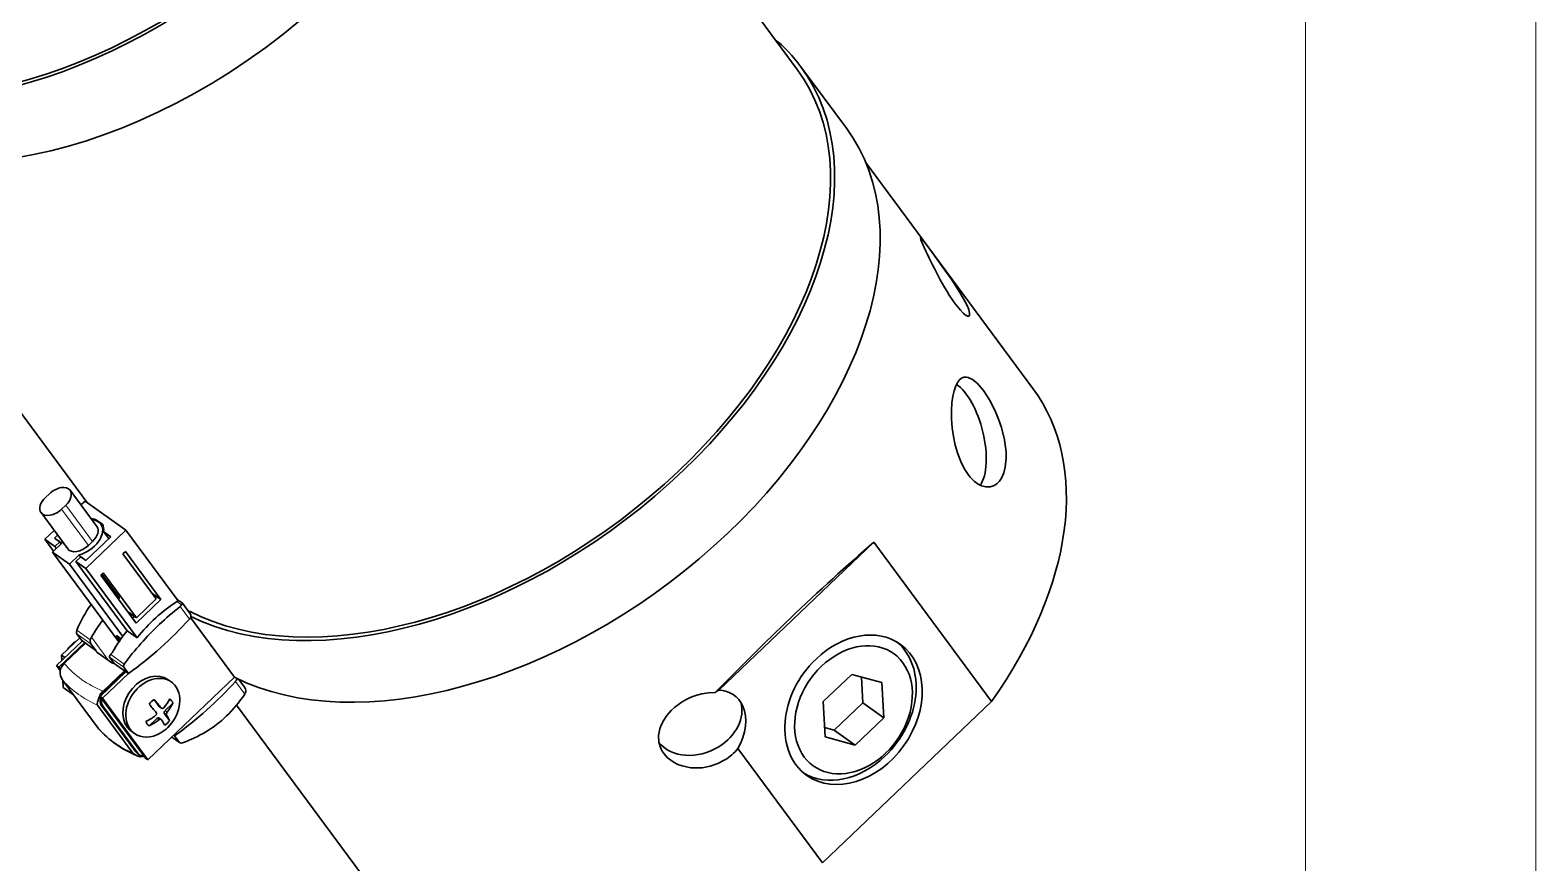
# Model space of a CAD drawing. Header units: millimetres. Extents: x 1333 to 129696, y -57210 to 105899.
# Drawn here: x 57196.4 to 57229.1, y 101210.53 to 101228.63 of the extents above; entities that cross this region are included whole.
import ezdxf

# ---------------------------------------------------------------- set-up
doc = ezdxf.new("R2010")
doc.units = ezdxf.units.MM
doc.header["$LTSCALE"] = 0.5
doc.layers.add('图框', color=7, linetype='Continuous', lineweight=18)
doc.layers.add('标注线', color=3, linetype='Continuous', lineweight=18)
doc.layers.add('打印-禁用', color=7, linetype='Continuous', lineweight=15, plot=False)
doc.styles.add('DIM', font='romans.shx', dxfattribs={"width": 0.8, "bigfont": 'bigfont.shx'})
doc.dimstyles.new('DEH 1-1', dxfattribs={"dimtxt": 3.5, "dimasz": 2.5, "dimexe": 1, "dimexo": 0.625, "dimgap": 1.2, "dimtad": 1, "dimtoh": 1, "dimdsep": 46, "dimtxsty": 'DIM', "dimblk": 'OPEN', "dimcen": 0, "dimclrd": 8, "dimclre": 8, "dimclrt": 2, "dimazin": 2, "dimtfac": 0.5, "dimtmove": 0, "dimatfit": 3, "dimldrblk": 'OPEN', "dimfxl": 0, "dimtolj": 2, "dimlwd": 18, "dimlwe": 18, "dimarcsym": 0})

# ---------------------------------------------------------------- blocks, each defined once
blk = doc.blocks.new('GZDEH零件A3图框V01版')
at = {"layer": '图框', "linetype": 'Continuous'}
blk.add_line((3272.49, -1832.961), (3272.49, -1554.461), dxfattribs=at)
at = {"layer": '打印-禁用', "linetype": 'Continuous'}
blk.add_line((3277.49, -1846.461), (3277.49, -1549.461), dxfattribs=at)
blk = doc.blocks.new('DEH A3')
at = {"layer": '图框'}
blk.add_blockref('GZDEH零件A3图框V01版', (-2857.49, 1846.461), dxfattribs=at)
blk = doc.blocks.new('_Open')
at = {"color": 0, "linetype": 'ByBlock', "lineweight": -2}
for p, q in [((-1, 0.167), (0, 0)), ((-1, -0.167), (0, 0)), ((0, 0), (-1, 0))]:
    blk.add_line(p, q, dxfattribs=at)

msp = doc.modelspace()

# ---------------------------------------------------------------- linework, layer by layer
at = {"color": 7, "lineweight": 35}
for p, q in [((57213.055, 101227.773), (57205.89, 101237.478)), ((57197.624, 101218.369), (57191.409, 101226.786)), ((57218.176, 101220.836), (57214.54, 101225.761)), ((57217.279, 101214.035), (57213.604, 101210.53))]:
    msp.add_line(p, q, dxfattribs=at)
at = {"color": 7, "lineweight": 35, "ltscale": 0.166383}
msp.add_line((57214.124, 101226.494), (57213.135, 101227.832), dxfattribs=at)
at = {"color": 7, "lineweight": 35, "ltscale": 0.001105}
msp.add_line((57216.674, 101221.083), (57216.685, 101221.085), dxfattribs=at)
at = {"color": 7, "lineweight": 35, "ltscale": 0.012348}
for p, q in [((57196.727, 101218.467), (57196.816, 101218.552)), ((57197.169, 101218.301), (57197.079, 101218.216)), ((57197.75, 101217.514), (57197.661, 101217.429))]:
    msp.add_line(p, q, dxfattribs=at)
at = {"color": 7, "lineweight": 35, "ltscale": 0.097876}
msp.add_line((57197.264, 101218.627), (57197.845, 101217.84), dxfattribs=at)
at = {"color": 7, "lineweight": 35, "ltscale": 0.001464}
msp.add_line((57217.269, 101218.706), (57217.255, 101218.703), dxfattribs=at)
at = {"color": 7, "lineweight": 13, "ltscale": 0.097872}
msp.add_line((57197.661, 101217.429), (57197.079, 101218.216), dxfattribs=at)
at = {"color": 7, "lineweight": 13, "ltscale": 0.097871}
msp.add_line((57197.75, 101217.514), (57197.169, 101218.301), dxfattribs=at)
at = {"color": 7, "lineweight": 35, "ltscale": 0.012364}
msp.add_line((57197.499, 101218.308), (57197.589, 101218.394), dxfattribs=at)
at = {"color": 7, "lineweight": 35, "ltscale": 0.109024}
msp.add_line((57197.589, 101218.394), (57198.477, 101217.761), dxfattribs=at)
at = {"color": 7, "lineweight": 35, "ltscale": 0.097871}
msp.add_line((57196.632, 101218.141), (57197.213, 101217.354), dxfattribs=at)
at = {"color": 7, "lineweight": 35, "ltscale": 0.003773}
msp.add_line((57197.837, 101217.964), (57197.815, 101217.994), dxfattribs=at)
at = {"color": 7, "lineweight": 35, "ltscale": 0.018409}
msp.add_line((57197.815, 101217.994), (57197.965, 101217.888), dxfattribs=at)
at = {"color": 7, "lineweight": 35, "ltscale": 0.009958}
msp.add_line((57197.931, 101217.894), (57197.991, 101217.814), dxfattribs=at)
at = {"color": 7, "lineweight": 35, "ltscale": 0.027759}
msp.add_line((57196.717, 101217.562), (57196.918, 101217.753), dxfattribs=at)
at = {"color": 7, "lineweight": 35, "ltscale": 0.026455}
for p, q in [((57196.932, 101217.408), (57196.717, 101217.562)), ((57197.605, 101216.929), (57197.39, 101217.083))]:
    msp.add_line(p, q, dxfattribs=at)
at = {"color": 7, "lineweight": 35, "ltscale": 0.03174}
msp.add_line((57196.906, 101217.306), (57196.717, 101217.562), dxfattribs=at)
at = {"color": 7, "lineweight": 35, "ltscale": 0.009169}
msp.add_line((57196.993, 101217.651), (57196.927, 101217.588), dxfattribs=at)
at = {"color": 7, "lineweight": 35, "ltscale": 0.013629}
msp.add_line((57196.927, 101217.588), (57197.038, 101217.509), dxfattribs=at)
at = {"color": 7, "lineweight": 35, "ltscale": 0.014568}
for p, q in [((57196.932, 101217.408), (57197.038, 101217.509)), ((57197.495, 101217.183), (57197.39, 101217.083))]:
    msp.add_line(p, q, dxfattribs=at)
at = {"color": 7, "lineweight": 35, "ltscale": 0.005556}
for p, q in [((57197.038, 101217.509), (57197.071, 101217.464)), ((57196.966, 101217.364), (57196.932, 101217.408)), ((57197.49, 101217.178), (57197.457, 101217.223))]:
    msp.add_line(p, q, dxfattribs=at)
at = {"color": 7, "lineweight": 35, "ltscale": 0.120502}
msp.add_line((57198.477, 101217.761), (57197.605, 101216.929), dxfattribs=at)
at = {"color": 7, "lineweight": 35, "ltscale": 0.074576}
msp.add_line((57197.606, 101217.104), (57198.146, 101217.619), dxfattribs=at)
at = {"color": 7, "lineweight": 35, "ltscale": 0.018775}
msp.add_line((57197.991, 101217.729), (57198.103, 101217.578), dxfattribs=at)
at = {"color": 7, "lineweight": 35, "ltscale": 0.01897}
msp.add_line((57198.146, 101217.619), (57197.991, 101217.729), dxfattribs=at)
at = {"color": 7, "lineweight": 35, "ltscale": 0.191304}
msp.add_line((57199.613, 101216.222), (57198.477, 101217.761), dxfattribs=at)
at = {"color": 7, "lineweight": 35, "ltscale": 0.465728}
msp.add_line((57214.721, 101217.5), (57211.351, 101214.285), dxfattribs=at)
at = {"color": 7, "lineweight": 35, "ltscale": 0.430645}
msp.add_line((57214.721, 101217.5), (57217.279, 101214.035), dxfattribs=at)
at = {"color": 7, "lineweight": 35, "ltscale": 0.028933}
for p, q in [((57196.882, 101217.284), (57197.091, 101217.483)), ((57197.457, 101217.223), (57197.247, 101217.023))]:
    msp.add_line(p, q, dxfattribs=at)
at = {"color": 7, "lineweight": 35, "ltscale": 0.044894}
msp.add_line((57197.247, 101217.023), (57196.882, 101217.284), dxfattribs=at)
at = {"color": 7, "lineweight": 35, "ltscale": 0.242706}
msp.add_line((57198.323, 101215.331), (57196.882, 101217.284), dxfattribs=at)
at = {"color": 7, "lineweight": 35, "ltscale": 0.013628}
msp.add_line((57197.495, 101217.183), (57197.606, 101217.104), dxfattribs=at)
at = {"color": 7, "lineweight": 35, "ltscale": 0.007411}
for p, q in [((57198.412, 101217.243), (57198.466, 101217.294)), ((57197.93, 101216.783), (57197.983, 101216.834))]:
    msp.add_line(p, q, dxfattribs=at)
at = {"color": 7, "lineweight": 35, "ltscale": 0.121366}
msp.add_line((57199.133, 101216.267), (57198.412, 101217.243), dxfattribs=at)
at = {"color": 7, "lineweight": 35, "ltscale": 0.129192}
for p, q in [((57198.466, 101217.294), (57199.233, 101216.255)), ((57197.874, 101213.455), (57197.106, 101214.495))]:
    msp.add_line(p, q, dxfattribs=at)
at = {"color": 7, "lineweight": 35, "ltscale": 0.19544}
msp.add_line((57198.408, 101215.451), (57197.247, 101217.023), dxfattribs=at)
at = {"color": 7, "lineweight": 35, "ltscale": 0.187485}
msp.add_line((57197.39, 101217.083), (57198.503, 101215.574), dxfattribs=at)
at = {"color": 7, "lineweight": 35, "ltscale": 0.187481}
msp.add_line((57198.719, 101215.421), (57197.605, 101216.929), dxfattribs=at)
at = {"color": 7, "lineweight": 35, "ltscale": 0.129196}
msp.add_line((57198.697, 101215.743), (57197.93, 101216.783), dxfattribs=at)
at = {"color": 7, "lineweight": 35, "ltscale": 0.063647}
msp.add_line((57198.332, 101216.294), (57197.954, 101216.806), dxfattribs=at)
at = {"color": 7, "lineweight": 35, "ltscale": 0.121362}
msp.add_line((57197.983, 101216.834), (57198.704, 101215.857), dxfattribs=at)
at = {"color": 7, "lineweight": 35, "ltscale": 0.004456}
msp.add_line((57198.332, 101216.294), (57198.322, 101216.251), dxfattribs=at)
at = {"color": 7, "lineweight": 35, "ltscale": 0.07408}
msp.add_line((57199.233, 101216.255), (57198.697, 101215.743), dxfattribs=at)
at = {"color": 7, "lineweight": 35, "ltscale": 0.059266}
msp.add_line((57198.704, 101215.857), (57199.133, 101216.267), dxfattribs=at)
at = {"color": 7, "lineweight": 35, "ltscale": 0.023645}
msp.add_line((57199.233, 101216.255), (57199.04, 101216.392), dxfattribs=at)
at = {"color": 7, "lineweight": 35, "ltscale": 0.002936}
msp.add_line((57199.111, 101216.312), (57199.087, 101216.329), dxfattribs=at)
at = {"color": 7, "lineweight": 35, "ltscale": 0.000919527}
msp.add_line((57199.104, 101216.306), (57199.111, 101216.312), dxfattribs=at)
at = {"color": 7, "lineweight": 13, "ltscale": 0.012676}
msp.add_line((57199.685, 101216.137), (57199.582, 101216.21), dxfattribs=at)
at = {"color": 7, "lineweight": 35, "ltscale": 0.014581}
msp.add_line((57199.589, 101216.256), (57199.707, 101216.171), dxfattribs=at)
at = {"color": 7, "lineweight": 35, "ltscale": 0.02364}
msp.add_line((57198.512, 101215.995), (57198.704, 101215.857), dxfattribs=at)
at = {"color": 7, "lineweight": 35, "ltscale": 0.00587}
msp.add_line((57198.622, 101215.845), (57198.664, 101215.886), dxfattribs=at)
at = {"color": 7, "lineweight": 13, "ltscale": 0.034106}
msp.add_line((57199.854, 101215.827), (57199.651, 101216.101), dxfattribs=at)
at = {"color": 7, "lineweight": 35, "ltscale": 0.028979}
msp.add_line((57199.707, 101216.171), (57199.88, 101215.938), dxfattribs=at)
at = {"color": 7, "lineweight": 35, "ltscale": 0.002058}
msp.add_line((57199.859, 101216.001), (57199.844, 101215.986), dxfattribs=at)
at = {"color": 7, "lineweight": 35, "ltscale": 0.161167}
msp.add_line((57199.877, 101215.86), (57200.834, 101214.563), dxfattribs=at)
at = {"color": 7, "lineweight": 13, "ltscale": 0.036025}
msp.add_line((57197.702, 101215.376), (57197.409, 101215.585), dxfattribs=at)
at = {"color": 7, "lineweight": 35, "ltscale": 0.02645}
msp.add_line((57198.719, 101215.421), (57198.503, 101215.574), dxfattribs=at)
at = {"color": 7, "lineweight": 35, "ltscale": 0.077845}
for p, q in [((57197.53, 101215.357), (57196.967, 101214.82)), ((57197.019, 101214.783), (57197.583, 101215.32))]:
    msp.add_line(p, q, dxfattribs=at)
at = {"color": 7, "lineweight": 35, "ltscale": 0.054592}
msp.add_line((57197.474, 101215.423), (57197.079, 101215.046), dxfattribs=at)
at = {"color": 7, "lineweight": 35, "ltscale": 0.06406}
msp.add_line((57197.601, 101215.307), (57197.137, 101214.865), dxfattribs=at)
at = {"color": 7, "lineweight": 35, "ltscale": 0.061116}
msp.add_line((57197.591, 101215.314), (57197.148, 101214.892), dxfattribs=at)
at = {"color": 7, "lineweight": 13, "ltscale": 0.038138}
msp.add_line((57197.723, 101215.284), (57197.413, 101215.505), dxfattribs=at)
at = {"color": 7, "lineweight": 35, "ltscale": 0.016812}
for p, q in [((57197.413, 101215.505), (57197.513, 101215.37)), ((57197.823, 101215.149), (57197.723, 101215.284)), ((57198.121, 101215.001), (57198.221, 101214.866)), ((57199.631, 101213.155), (57199.531, 101213.29))]:
    msp.add_line(p, q, dxfattribs=at)
at = {"color": 7, "lineweight": 35, "ltscale": 0.010821}
for p, q in [((57197.513, 101215.37), (57197.601, 101215.307)), ((57198.443, 101214.707), (57198.531, 101214.644))]:
    msp.add_line(p, q, dxfattribs=at)
at = {"color": 7, "lineweight": 35, "ltscale": 0.027317}
for p, q in [((57197.601, 101215.307), (57197.823, 101215.149)), ((57198.221, 101214.866), (57198.443, 101214.707))]:
    msp.add_line(p, q, dxfattribs=at)
at = {"color": 7, "lineweight": 13, "ltscale": 0.063029}
msp.add_line((57198.1, 101214.928), (57197.726, 101215.435), dxfattribs=at)
at = {"color": 7, "lineweight": 13, "ltscale": 0.002479}
msp.add_line((57198.286, 101215.433), (57198.303, 101215.45), dxfattribs=at)
at = {"color": 7, "lineweight": 35, "ltscale": 0.009374}
msp.add_line((57198.341, 101215.357), (57198.286, 101215.433), dxfattribs=at)
at = {"color": 7, "lineweight": 35, "ltscale": 0.009906}
msp.add_line((57198.291, 101215.458), (57198.372, 101215.401), dxfattribs=at)
at = {"color": 7, "lineweight": 35, "ltscale": 0.000587799}
msp.add_line((57198.367, 101215.404), (57198.371, 101215.399), dxfattribs=at)
at = {"color": 7, "lineweight": 35, "ltscale": 0.011421}
msp.add_line((57197.079, 101215.046), (57197.084, 101214.932), dxfattribs=at)
at = {"color": 7, "lineweight": 35, "ltscale": 0.008818}
msp.add_line((57197.15, 101214.995), (57197.079, 101215.046), dxfattribs=at)
at = {"color": 7, "lineweight": 13, "ltscale": 0.001229}
msp.add_line((57197.158, 101214.885), (57197.148, 101214.892), dxfattribs=at)
at = {"color": 7, "lineweight": 35, "ltscale": 0.040079}
msp.add_line((57198.171, 101214.877), (57197.844, 101215.11), dxfattribs=at)
at = {"color": 7, "lineweight": 13, "ltscale": 0.038137}
msp.add_line((57198.431, 101214.78), (57198.121, 101215.001), dxfattribs=at)
at = {"color": 7, "lineweight": 13, "ltscale": 0.036024}
msp.add_line((57198.438, 101214.852), (57198.145, 101215.061), dxfattribs=at)
at = {"color": 7, "lineweight": 35, "ltscale": 0.013475}
msp.add_line((57196.967, 101214.82), (57197.047, 101214.711), dxfattribs=at)
at = {"color": 7, "lineweight": 35, "ltscale": 0.006414}
msp.add_line((57196.967, 101214.82), (57197.019, 101214.783), dxfattribs=at)
at = {"color": 7, "lineweight": 35, "ltscale": 0.005797}
msp.add_line((57197.019, 101214.783), (57197.054, 101214.736), dxfattribs=at)
at = {"color": 7, "lineweight": 35, "ltscale": 0.077849}
for p, q in [((57198.477, 101214.683), (57197.914, 101214.146)), ((57197.966, 101214.108), (57198.53, 101214.646))]:
    msp.add_line(p, q, dxfattribs=at)
at = {"color": 7, "lineweight": 35, "ltscale": 0.064065}
msp.add_line((57198.443, 101214.707), (57197.98, 101214.265), dxfattribs=at)
at = {"color": 7, "lineweight": 35, "ltscale": 0.061121}
msp.add_line((57198.017, 101214.274), (57198.459, 101214.696), dxfattribs=at)
at = {"color": 7, "lineweight": 35, "ltscale": 0.016813}
msp.add_line((57198.531, 101214.644), (57198.431, 101214.78), dxfattribs=at)
at = {"color": 7, "lineweight": 35, "ltscale": 0.259812}
msp.add_line((57198.955, 101212.77), (57200.834, 101214.563), dxfattribs=at)
at = {"color": 7, "lineweight": 35, "ltscale": 0.085543}
msp.add_line((57213.621, 101214.034), (57214.24, 101214.625), dxfattribs=at)
at = {"color": 7, "lineweight": 35, "ltscale": 0.06817}
for p, q in [((57214.24, 101214.625), (57214.898, 101214.448)), ((57214.318, 101213.089), (57213.66, 101213.267))]:
    msp.add_line(p, q, dxfattribs=at)
at = {"color": 7, "lineweight": 35, "ltscale": 0.056316}
msp.add_line((57214.48, 101214.005), (57214.451, 101214.568), dxfattribs=at)
at = {"color": 7, "lineweight": 35, "ltscale": 0.015252}
msp.add_line((57197.107, 101214.494), (57197.115, 101214.342), dxfattribs=at)
at = {"color": 7, "lineweight": 35, "ltscale": 0.027085}
msp.add_line((57197.335, 101214.185), (57197.115, 101214.342), dxfattribs=at)
at = {"color": 7, "lineweight": 13, "ltscale": 0.002218}
msp.add_line((57198.035, 101214.261), (57198.017, 101214.274), dxfattribs=at)
at = {"color": 7, "lineweight": 35, "ltscale": 0.008017}
for p, q in [((57199.459, 101214.462), (57199.393, 101214.509)), ((57198.661, 101213.342), (57198.596, 101213.389))]:
    msp.add_line(p, q, dxfattribs=at)
at = {"color": 7, "lineweight": 13, "ltscale": 0.034105}
msp.add_line((57201.056, 101214.198), (57200.854, 101214.473), dxfattribs=at)
at = {"color": 7, "lineweight": 35, "ltscale": 0.02079}
msp.add_line((57200.928, 101214.518), (57201.052, 101214.35), dxfattribs=at)
at = {"color": 7, "lineweight": 35, "ltscale": 0.076867}
msp.add_line((57214.898, 101214.448), (57214.937, 101213.68), dxfattribs=at)
at = {"color": 7, "lineweight": 35, "ltscale": 0.012017}
msp.add_line((57197.895, 101214.134), (57197.858, 101214.02), dxfattribs=at)
at = {"color": 7, "lineweight": 35, "ltscale": 0.129193}
msp.add_line((57197.862, 101213.957), (57198.629, 101212.917), dxfattribs=at)
at = {"color": 7, "lineweight": 13, "ltscale": 0.004624}
msp.add_line((57197.895, 101214.134), (57197.923, 101214.097), dxfattribs=at)
at = {"color": 7, "lineweight": 35, "ltscale": 0.006383}
msp.add_line((57197.914, 101214.146), (57197.952, 101214.094), dxfattribs=at)
at = {"color": 7, "lineweight": 35, "ltscale": 0.006413}
for p, q in [((57197.914, 101214.146), (57197.966, 101214.108)), ((57198.902, 101212.807), (57198.955, 101212.77))]:
    msp.add_line(p, q, dxfattribs=at)
at = {"color": 7, "lineweight": 13, "ltscale": 0.00439}
for p, q in [((57197.981, 101213.927), (57197.945, 101213.953)), ((57198.725, 101212.919), (57198.689, 101212.945))]:
    msp.add_line(p, q, dxfattribs=at)
at = {"color": 7, "lineweight": 35, "ltscale": 0.125277}
for p, q in [((57198.689, 101212.945), (57197.945, 101213.953)), ((57197.981, 101213.927), (57198.725, 101212.919))]:
    msp.add_line(p, q, dxfattribs=at)
at = {"color": 7, "lineweight": 35, "ltscale": 0.153615}
msp.add_line((57198.864, 101212.858), (57197.952, 101214.094), dxfattribs=at)
at = {"color": 7, "lineweight": 35, "ltscale": 0.166387}
msp.add_line((57197.966, 101214.108), (57198.955, 101212.77), dxfattribs=at)
at = {"color": 7, "lineweight": 35, "ltscale": 0.018591}
for p, q in [((57199.199, 101213.93), (57199.089, 101214.079)), ((57199.426, 101213.623), (57199.315, 101213.772))]:
    msp.add_line(p, q, dxfattribs=at)
at = {"color": 7, "lineweight": 13, "ltscale": 0.005183}
for p, q in [((57199.241, 101213.9), (57199.199, 101213.93)), ((57199.191, 101213.637), (57199.149, 101213.667))]:
    msp.add_line(p, q, dxfattribs=at)
at = {"color": 7, "lineweight": 35, "ltscale": 0.005306}
msp.add_line((57199.206, 101213.923), (57199.249, 101213.892), dxfattribs=at)
at = {"color": 7, "lineweight": 35, "ltscale": 0.023452}
for p, q in [((57199.328, 101213.838), (57199.498, 101214)), ((57198.979, 101213.506), (57199.149, 101213.667))]:
    msp.add_line(p, q, dxfattribs=at)
at = {"color": 7, "lineweight": 35, "ltscale": 0.473944}
msp.add_line((57203.695, 101210.145), (57200.88, 101213.958), dxfattribs=at)
at = {"color": 7, "lineweight": 35, "ltscale": 0.076866}
msp.add_line((57213.66, 101213.267), (57213.621, 101214.034), dxfattribs=at)
at = {"color": 7, "lineweight": 35, "ltscale": 0.085542}
msp.add_line((57213.861, 101213.415), (57214.48, 101214.005), dxfattribs=at)
at = {"color": 7, "lineweight": 35, "ltscale": 0.056113}
msp.add_line((57214.937, 101213.68), (57214.48, 101214.005), dxfattribs=at)
at = {"color": 7, "lineweight": 35, "ltscale": 0.005311}
msp.add_line((57199.201, 101213.677), (57199.245, 101213.646), dxfattribs=at)
at = {"color": 7, "lineweight": 13, "ltscale": 0.005184}
msp.add_line((57199.358, 101213.742), (57199.315, 101213.772), dxfattribs=at)
at = {"color": 7, "lineweight": 13, "ltscale": 0.005179}
msp.add_line((57199.37, 101213.808), (57199.328, 101213.838), dxfattribs=at)
at = {"color": 7, "lineweight": 35, "ltscale": 0.085538}
msp.add_line((57214.937, 101213.68), (57214.318, 101213.089), dxfattribs=at)
at = {"color": 7, "lineweight": 35, "ltscale": 0.001175}
msp.add_line((57197.881, 101213.446), (57197.874, 101213.455), dxfattribs=at)
at = {"color": 7, "lineweight": 35, "ltscale": 0.020651}
msp.add_line((57199.473, 101213.265), (57199.641, 101213.145), dxfattribs=at)
at = {"color": 7, "lineweight": 13, "ltscale": 0.019175}
msp.add_line((57199.631, 101213.155), (57199.475, 101213.266), dxfattribs=at)
at = {"color": 7, "lineweight": 35, "ltscale": 0.002189}
msp.add_line((57199.531, 101213.29), (57199.513, 101213.303), dxfattribs=at)
at = {"color": 7, "lineweight": 35, "ltscale": 0.02192}
msp.add_line((57213.65, 101213.472), (57213.861, 101213.415), dxfattribs=at)
at = {"color": 7, "lineweight": 35, "ltscale": 0.056118}
msp.add_line((57214.318, 101213.089), (57213.861, 101213.415), dxfattribs=at)
at = {"color": 7, "lineweight": 35, "ltscale": 0.309193}
msp.add_line((57213.604, 101210.53), (57211.768, 101213.017), dxfattribs=at)
at = {"color": 7, "lineweight": 35, "ltscale": 0.004114}
msp.add_line((57198.725, 101212.91), (57198.759, 101212.886), dxfattribs=at)
at = {"color": 7, "lineweight": 13, "ltscale": 0.002382}
msp.add_line((57198.837, 101212.858), (57198.851, 101212.839), dxfattribs=at)
at = {"color": 7, "lineweight": 35, "ltscale": 0.006388}
msp.add_line((57198.864, 101212.858), (57198.902, 101212.807), dxfattribs=at)
at = {"color": 7, "lineweight": 35}
for points in [[(57215.816, 101223.903), (57215.744, 101224.073), (57215.735, 101224.101), (57215.735, 101224.109), (57215.736, 101224.112), (57215.736, 101224.112)], [(57215.744, 101224.11), (57215.771, 101224.083), (57215.873, 101223.951), (57215.973, 101223.818)], [(57215.973, 101223.818), (57216.266, 101223.413), (57216.402, 101223.219)], [(57216.402, 101223.219), (57216.591, 101222.929), (57216.671, 101222.791), (57216.746, 101222.643)], [(57216.771, 101222.408), (57216.758, 101222.41), (57216.727, 101222.424), (57216.669, 101222.47), (57216.6, 101222.54), (57216.495, 101222.671)], [(57216.746, 101222.643), (57216.783, 101222.553), (57216.802, 101222.479), (57216.802, 101222.43), (57216.794, 101222.416), (57216.789, 101222.412)], [(57216.437, 101220.675), (57216.464, 101220.792), (57216.499, 101220.894), (57216.538, 101220.97), (57216.583, 101221.028), (57216.627, 101221.063), (57216.674, 101221.083)], [(57216.685, 101221.085), (57216.727, 101221.088), (57216.772, 101221.08), (57216.867, 101221.035), (57216.966, 101220.954), (57217.1, 101220.798)], [(57217.1, 101220.798), (57217.233, 101220.592), (57217.354, 101220.354), (57217.428, 101220.176), (57217.491, 101219.994)], [(57216.45, 101219.794), (57216.423, 101219.982), (57216.408, 101220.17), (57216.406, 101220.354), (57216.416, 101220.525), (57216.437, 101220.675)], [(57216.767, 101218.972), (57216.682, 101219.104), (57216.607, 101219.254), (57216.542, 101219.423), (57216.489, 101219.605), (57216.45, 101219.794)], [(57217.491, 101219.994), (57217.558, 101219.723), (57217.593, 101219.454), (57217.595, 101219.325), (57217.576, 101219.132)], [(57217.576, 101219.132), (57217.544, 101219.004), (57217.494, 101218.892), (57217.447, 101218.824), (57217.392, 101218.769), (57217.333, 101218.73), (57217.269, 101218.706)], [(57217.255, 101218.703), (57217.16, 101218.699), (57217.06, 101218.724), (57216.984, 101218.763), (57216.909, 101218.818), (57216.813, 101218.914), (57216.767, 101218.972)], [(57199.685, 101216.137), (57199.7, 101216.16), (57199.707, 101216.17), (57199.707, 101216.17), (57199.707, 101216.171)], [(57197.409, 101215.585), (57197.401, 101215.546), (57197.406, 101215.518), (57197.413, 101215.505)], [(57197.723, 101215.284), (57197.71, 101215.307), (57197.701, 101215.366), (57197.702, 101215.376)], [(57198.145, 101215.061), (57198.132, 101215.048), (57198.117, 101215.025), (57198.115, 101215.016), (57198.121, 101215.001)], [(57197.106, 101214.495), (57197.085, 101214.528), (57197.056, 101214.597), (57197.045, 101214.651), (57197.046, 101214.706), (57197.053, 101214.734)], [(57198.431, 101214.78), (57198.424, 101214.796), (57198.423, 101214.814), (57198.438, 101214.852)], [(57201.052, 101214.35), (57201.073, 101214.312), (57201.082, 101214.269), (57201.079, 101214.248)], [(57210.555, 101214.028), (57210.658, 101214.086), (57210.766, 101214.135), (57210.873, 101214.174), (57210.983, 101214.203), (57211.131, 101214.226), (57211.275, 101214.23)], [(57197.858, 101214.02), (57197.853, 101213.983), (57197.862, 101213.957)], [(57197.945, 101213.953), (57197.926, 101213.99), (57197.918, 101214.032), (57197.923, 101214.097)], [(57199.249, 101213.892), (57199.27, 101213.886), (57199.284, 101213.889), (57199.3, 101213.902)], [(57210.086, 101213.489), (57210.143, 101213.613), (57210.221, 101213.731), (57210.317, 101213.841), (57210.4, 101213.916), (57210.555, 101214.028)], [(57199.122, 101213.732), (57199.14, 101213.756), (57199.14, 101213.787), (57199.134, 101213.797)], [(57199.245, 101213.646), (57199.225, 101213.651), (57199.207, 101213.647), (57199.191, 101213.637)], [(57199.37, 101213.808), (57199.353, 101213.766), (57199.354, 101213.749), (57199.358, 101213.742)], [(57210.096, 101213.015), (57210.053, 101213.151), (57210.045, 101213.295), (57210.07, 101213.441), (57210.086, 101213.489)], [(57198.629, 101212.917), (57198.657, 101212.892), (57198.72, 101212.857)], [(57199.702, 101213.139), (57199.673, 101213.135), (57199.641, 101213.145)], [(57198.72, 101212.857), (57198.786, 101212.838), (57198.851, 101212.839)], [(57210.744, 101212.599), (57210.557, 101212.638), (57210.466, 101212.671), (57210.381, 101212.714), (57210.308, 101212.761), (57210.242, 101212.815), (57210.16, 101212.907)], [(57211.485, 101212.768), (57211.33, 101212.688), (57211.163, 101212.63), (57210.99, 101212.598), (57210.817, 101212.593), (57210.744, 101212.599)]]:
    msp.add_lwpolyline(points, dxfattribs=at)
for centre, radius, start, end in [((57215.738, 101224.104), 0.00816, 41.8162, 99.707), ((57226.86, 101228.959), 12.146, 204.5952, 207.7745), ((57216.774, 101222.438), 0.0302, 264.7296, 299.7823), ((57200.035, 101214.502), 2.841, 144.5872, 157.5996), ((57203.516, 101211.191), 6.248, 128.2041, 133.6767), ((57199.563, 101216.219), 0.147, 307.0735, 326.1679), ((57203.898, 101210.767), 6.819, 133.5391, 143.1987), ((57256.536, 101170.139), 63.187, 133.6702, 135.7499), ((57197.906, 101215.329), 0.209, 149.5127, 166.9991), ((57197.999, 101215.216), 0.213, 313.3154, 330.0073), ((57197.356, 101214.63), 0.32, 150.8652, 161.1621), ((57197.367, 101214.624), 0.333, 133.7216, 150.8813), ((57198.21, 101214.024), 0.333, 133.7216, 150.8813), ((57200.911, 101214.294), 0.174, 326.5419, 344.7829), ((57213.236, 101211.59), 3.289, 124.9639, 126.5952), ((57198.199, 101214.03), 0.32, 150.8652, 161.1621), ((57195.488, 101210.852), 4.687, 38.9269, 41.8085), ((57195.596, 101210.956), 4.685, 38.9265, 41.8093), ((57199.272, 101213.924), 0.0391, 218.5862, 234.3398), ((57198.452, 101214.605), 1.102, 320.3818, 332.3863), ((57198.521, 101214.51), 1.102, 320.3818, 332.3863), ((57198.804, 101214.084), 0.844, 313.6655, 349.4073), ((57198.817, 101215.654), 2.67, 313.6885, 326.9715), ((57198.283, 101214.843), 1.392, 296.746, 307.032), ((57198.354, 101214.746), 1.389, 296.7366, 307.0438), ((57199.232, 101213.628), 0.022, 33.343, 54.7743), ((57198.483, 101213.121), 0.926, 25.5593, 34.0801), ((57198.587, 101213.221), 0.93, 25.5744, 34.0612), ((57198.839, 101215.642), 2.647, 289.0282, 313.5236), ((57198.796, 101214.095), 0.858, 299.8235, 313.5722), ((57198.816, 101213.041), 0.159, 216.9159, 234.979), ((57199.668, 101213.182), 0.046, 216.5376, 234.6901), ((57210.644, 101213.265), 0.603, 204.5604, 216.5221), ((57210.902, 101213.718), 1.114, 301.5791, 321.0288), ((57198.801, 101213.063), 0.229, 282.5745, 288.4048)]:
    msp.add_arc(centre, radius, start, end, dxfattribs=at)
for centre, major_axis, ratio, start_param, end_param in [((57197.164, 101234.144), (-7.321, -5.405), 0.622038, 0.223227, 3.141628), ((57197.164, 101234.144), (7.24, 5.346), 0.622038, 3.36507, 6.283224), ((57198.152, 101232.805), (-7.321, -5.405), 0.622038, 0.000036, 3.141628), ((57205.814, 101222.427), (7.321, 5.405), 0.622038, 6.283145, 6.431571), ((57205.814, 101222.427), (-7.24, -5.346), 0.622038, 0.295996, 3.141631), ((57205.814, 101222.427), (7.321, 5.405), 0.622038, 3.454954, 6.283145), ((57206.803, 101221.089), (7.321, 5.405), 0.622038, 3.447582, 6.283145), ((57203.828, 101280.349), (13.146, -58.025), 0.053826, 6.086996, 6.160879), ((57216.569, 101219.794), (0.298, -1.188), 0.43216, 0.375972, 2.709893), ((57210.936, 101215.491), (7.24, 5.346), 0.622038, 5.202789, 6.283186), ((57196.992, 101218.427), (-0.272, -0.2), 0.622038, 3.141566, 4.913102), ((57196.992, 101218.427), (-0.272, -0.2), 0.622038, 1.771509, 3.141566), ((57196.903, 101218.341), (-0.272, -0.2), 0.622038, 4.913102, 6.283159), ((57196.903, 101218.341), (-0.272, -0.2), 0.622038, 6.283159, 8.054694), ((57197.529, 101217.597), (-0.402, -0.297), 0.622038, 0.97611, 3.141626), ((57197.529, 101217.597), (-0.422, -0.312), 0.622038, 3.619215, 3.84976), ((57197.529, 101217.597), (-0.402, -0.297), 0.622038, 3.141626, 3.789265), ((57197.574, 101217.639), (-0.272, -0.2), 0.622038, 1.771509, 3.141566), ((57197.529, 101217.597), (-0.422, -0.312), 0.622038, 2.601752, 3.065395), ((57197.529, 101217.597), (-0.402, -0.297), 0.622038, 5.635513, 5.7085), ((57212.39, 101213.525), (-6.384, -6.495), 0.141662, 4.199484, 4.489286), ((57197.484, 101217.554), (-0.272, -0.2), 0.622038, 6.283159, 8.054694), ((57200.464, 101213.907), (-1.743, -2.448), 0.767269, 4.241095, 4.638734), ((57199.604, 101216.153), (-0.0435, -0.0611), 0.767269, 3.736786, 4.241095), ((57199.779, 101215.864), (0.101, 0.074), 0.622038, 5.025172, 6.283184), ((57199.791, 101214.386), (1.743, 2.448), 0.767269, 1.536874, 1.685391), ((57200.248, 101214.061), (-1.743, -2.448), 0.767269, 4.638734, 4.826983), ((57196.559, 101217.44), (4.425, 3.267), 0.622038, 4.698945, 5.025172), ((57214.279, 101213.857), (1.015, 1.426), 0.767269, 0.000118, 1.324921), ((57197.467, 101215.036), (-0.217, -0.305), 0.767269, 4.133488, 4.799632), ((57198.338, 101215.395), (0.069, -0.0724), 0.156102, 3.141612, 4.031147), ((57198.338, 101215.395), (0.069, -0.0724), 0.156102, 2.460351, 3.141612), ((57214.279, 101213.857), (-0.87, -1.222), 0.767269, 4.466513328504798, 10.74969863568439), ((57214.279, 101213.857), (1.015, 1.426), 0.767269, 3.141711, 6.283303), ((57214.148, 101213.95), (-1.015, -1.426), 0.767269, 1.324921, 3.081853), ((57197.265, 101214.735), (-0.145, -0.204), 0.767269, 4.466513, 5.044765), ((57197.934, 101215.195), (-0.101, -0.074), 0.622038, 5.910385, 6.283185), ((57197.934, 101215.195), (-0.101, -0.074), 0.622038, 6.283185, 6.483898), ((57198.26, 101214.962), (-0.101, -0.074), 0.622038, 0.200713, 0.774226), ((57214.279, 101213.857), (1.015, 1.426), 0.767269, 1.324921, 3.141711), ((57198.995, 101213.949), (0.399, 0.56), 0.767269, 0.000118, 2.895717), ((57199.06, 101213.902), (-0.399, -0.56), 0.767269, 3.141711, 6.283303), ((57198.133, 101214.116), (0.145, 0.204), 0.767269, 1.324921, 1.80357), ((57199.06, 101213.902), (-0.399, -0.56), 0.767269, 2.895717, 3.141711), ((57197.559, 101216.086), (-4.425, -3.267), 0.622038, 1.557352, 1.88358), ((57199.06, 101213.902), (-0.399, -0.56), 0.767269, 2.113054, 2.895717), ((57200.779, 101214.509), (-0.101, -0.074), 0.622038, 1.88358, 2.55724), ((57211.053, 101213.329), (-0.646, -0.833), 0.729754, 2.775852, 3.614092), ((57198.133, 101214.116), (0.145, 0.204), 0.767269, 2.032533, 2.156002), ((57198.159, 101214.098), (-0.145, -0.204), 0.767269, 5.228002, 6.03731), ((57199.204, 101213.8), (0.215, 0.302), 0.767269, 1.120875, 1.528966), ((57199.235, 101213.964), (0.029, 0.0407), 0.767269, 2.895717, 3.141711), ((57199.204, 101213.8), (0.215, 0.302), 0.767269, 5.833264, 6.241355), ((57210.89, 101213.685), (0.91, 0.415), 0.776289, 4.875234, 6.170378), ((57211.052, 101213.328), (-0.647, -0.833), 0.729482, 1.754888, 2.776023), ((57199.204, 101213.8), (0.215, 0.302), 0.767269, 2.691672, 3.099762), ((57199.172, 101213.636), (0.029, 0.0407), 0.767269, 0.000118, 1.324921), ((57199.351, 101213.806), (0.029, 0.0407), 0.767269, 1.324921, 2.895717), ((57199.204, 101213.8), (0.215, 0.302), 0.767269, 4.262468, 4.670559), ((57201.617, 101216.464), (3.841, 2.889), 0.65959, 3.19406, 3.509968), ((57198.995, 101213.949), (0.399, 0.56), 0.767269, 2.895717, 3.141711), ((57199.06, 101213.902), (-0.399, -0.56), 0.767269, 0.000118, 1.028532), ((57198.903, 101213.09), (-0.145, -0.204), 0.767269, 6.03731, 6.283318), ((57210.89, 101213.685), (0.91, 0.415), 0.776289, 3.325637, 4.875234), ((57198.903, 101213.09), (-0.145, -0.204), 0.767269, 0.000133, 0.563432), ((57214.148, 101213.95), (-1.015, -1.426), 0.767269, 0.059739, 1.324921)]:
    msp.add_ellipse(centre, major_axis=major_axis, ratio=ratio, start_param=start_param, end_param=end_param, dxfattribs=at)
at = {"color": 7, "lineweight": 13}
for centre, major_axis, start_param, end_param in [((57200.904, 101217.756), (3.821, 2.821), 3.171743, 3.512868), ((57201.02, 101217.599), (-4.022, -2.97), 0.055569, 0.345856), ((57201.788, 101216.56), (-4.022, -2.97), 0.055569, 0.345856)]:
    msp.add_ellipse(centre, major_axis=major_axis, ratio=0.622038, start_param=start_param, end_param=end_param, dxfattribs=at)

# ---------------------------------------------------------------- block references
at = {"layer": '图框'}
msp.add_blockref('DEH A3', (56809.1, 101055.912), dxfattribs=at)

# ---------------------------------------------------------------- leaders
at = {"layer": '标注线'}
msp.add_leader([(57156.64, 101216.55), (57174.154, 101187.028), (57212.097, 101187.028)], dimstyle='DEH 1-1', override={"dimgap": 1.2, "dimtad": 1}, dxfattribs=at)

doc.saveas('drawing.dxf')
